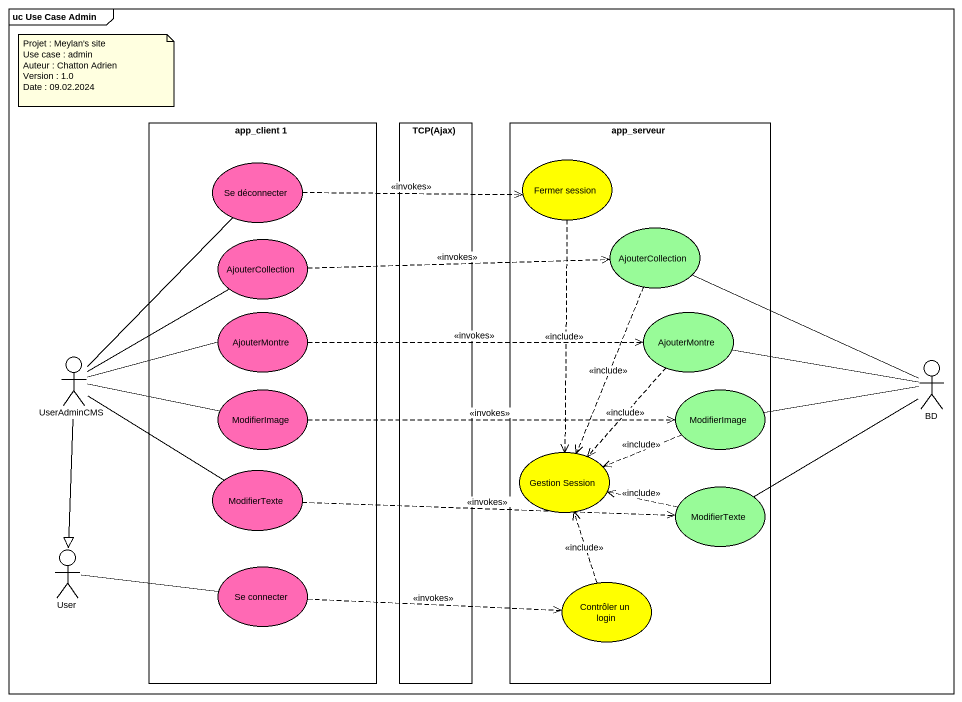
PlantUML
@startuml
mainframe uc Use Case Admin
rectangle "app_client 1" as app_client_1 {
  usecase "Se déconnecter" as Se_déconnecter #FF69B4
  usecase "AjouterCollection" as AjouterCollection_2 #FF69B4
  usecase AjouterMontre #FF69B4
  usecase ModifierImage #FF69B4
  usecase ModifierTexte #FF69B4
  usecase "Se connecter" as Se_connecter #FF69B4
}
rectangle "TCP(Ajax)" as TCP_Ajax
rectangle app_serveur {
  usecase "Fermer session" as Fermer_session #FFFF00
  usecase AjouterCollection #98FB98
  usecase "AjouterMontre" as AjouterMontre_2 #98FB98
  usecase "ModifierImage" as ModifierImage_2 #98FB98
  usecase "Gestion Session" as Gestion_Session #FFFF00
  usecase "ModifierTexte" as ModifierTexte_2 #98FB98
  usecase "Contrôler un login" as Contrôler_un_login #FFFF00
}
actor UserAdminCMS
actor BD
actor User
Se_déconnecter .right.> Fermer_session : <<invokes>>
Fermer_session ..> Gestion_Session : <<include>>
AjouterCollection -right- BD
AjouterCollection ..> Gestion_Session : <<include>>
AjouterCollection_2 .right.> AjouterCollection : <<invokes>>
AjouterMontre .right.> AjouterMontre_2 : <<invokes>>
AjouterMontre_2 -right- BD
AjouterMontre_2 ..> Gestion_Session : <<include>>
UserAdminCMS -up- Se_déconnecter
UserAdminCMS -up- AjouterCollection_2
UserAdminCMS -right- AjouterMontre
UserAdminCMS -right- ModifierImage
UserAdminCMS -right- ModifierTexte
UserAdminCMS --|> User
ModifierImage .right.> ModifierImage_2 : <<invokes>>
ModifierImage_2 -right- BD
ModifierImage_2 .left.> Gestion_Session : <<include>>
ModifierTexte .right.> ModifierTexte_2 : <<invokes>>
ModifierTexte_2 -right- BD
ModifierTexte_2 .left.> Gestion_Session : <<include>>
User -right- Se_connecter
Se_connecter .right.> Contrôler_un_login : <<invokes>>
Contrôler_un_login .up.> Gestion_Session : <<include>>
note as N1
  Projet : Meylan's site
  Use case : admin
  Auteur : Chatton Adrien
  Version : 1.0
  Date : 09.02.2024
end note
@enduml
